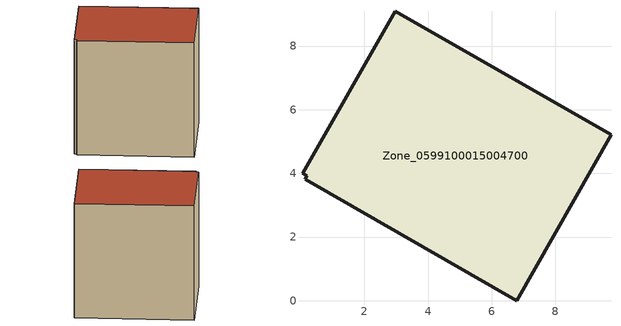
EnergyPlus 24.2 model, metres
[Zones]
Zone_0599100015004700
 floor ground (C_G): 2.96,9.09 9.75,5.22 6.78,0 0.14,3.82 0.2,3.92 0.06,4 z0.84
 wall outside (C_F): 6.78,0 9.75,5.22 2.96,9.09 0.06,4 0.2,3.92 0.14,3.82 6.78,0 z0.84:8.85
 roof outside (C_R): 9.75,5.22 2.96,9.09 0.06,4 0.2,3.92 0.14,3.82 6.78,0 z8.85
[BUILDING]
Pand.0599100015004700: North Axis=0; Terrain=City; Loads Convergence Tolerance Value=0.04; Temperature Convergence Tolerance Value=0.4; Solar Distribution=FullExterior; Maximum Number of Warmup Days=25; Minimum Number of Warmup Days=1
[Site:Location]
Rotterdam.The.Hague.AP_ZH_NLD Design_Conditions: Latitude=51.96; Longitude=4.45; Time Zone=1; Elevation=-4.5
[SITE:GROUNDTEMPERATURE:BUILDINGSURFACE]
18, 18, 18, 18, 18, 18, 18, 18, 18, 18, 18, 18
[MATERIAL] Thermal Absorptance=0.9; Solar Absorptance=0.7; Visible Absorptance=0.7
Name | Roughness | Thickness | Conductivity | Density | Specific Heat
G.TI.1946-1964 | MediumSmooth | 0.15 | 1 | 540 | 1210
F.TI.1946-1964 | Rough | 0.3 | 0.857143 | 1920 | 840
R.TI.1946-1964 | MediumRough | 0.2 | 0.277778 | 1500 | 1000
[CONSTRUCTION]
C_G: G.TI.1946-1964
C_F: F.TI.1946-1964
C_R: R.TI.1946-1964
[ZONE]
Zone_0599100015004700: Type=1; Multiplier=1; Ceiling Height=Autocalculate; Volume=Autocalculate; Floor Area=autocalculate; Part of Total Floor Area=Yes
[ZONEINFILTRATION:DESIGNFLOWRATE]
Infil_Zone_0599100015004700: Zone or ZoneList or Space or SpaceList=Zone_0599100015004700; Schedule=AlwaysOn; Design Flow Rate Calculation Method=Flow/Area; Flow Rate per Floor Area=0.003; Constant Term Coefficient=1; Temperature Term Coefficient=0; Velocity Term Coefficient=0; Velocity Squared Term Coefficient=0
[HVACTEMPLATE:ZONE:IDEALLOADSAIRSYSTEM]
Zone_0599100015004700: Maximum Heating Supply Air Temperature=50; Minimum Cooling Supply Air Temperature=13; Maximum Heating Supply Air Humidity Ratio=0.0156; Minimum Cooling Supply Air Humidity Ratio=0.0077; Heating Limit=NoLimit; Cooling Limit=NoLimit; Dehumidification Control Type=ConstantSensibleHeatRatio; Cooling Sensible Heat Ratio=0.7; Dehumidification Setpoint=60; Humidification Control Type=None; Humidification Setpoint=30; Outdoor Air Method=None; Outdoor Air Flow Rate per Person=0.00944; Outdoor Air Flow Rate per Zone Floor Area=0; Outdoor Air Flow Rate per Zone=0; Demand Controlled Ventilation Type=None; Outdoor Air Economizer Type=NoEconomizer; Heat Recovery Type=None; Sensible Heat Recovery Effectiveness=0.7; Latent Heat Recovery Effectiveness=0.65
[ZONECONTROL:THERMOSTAT]
ThermostatControl_Zone_0599100015004700: Zone or ZoneList=Zone_0599100015004700; Control Type Schedule=DualSetpointControlType; Control 1=Thermostat_Zone_0599100015004700; Temperature Difference Between Cutout And Setpoint=0
[THERMOSTATSETPOINT:DUALSETPOINT]
Thermostat_Zone_0599100015004700: Heating Setpoint Temperature Schedule=HeatingSetpoint_Zone_0599100015004700; Cooling Setpoint Temperature Schedule=CoolingSetpoint_Zone_0599100015004700
[SCHEDULE:COMPACT]
HeatingSetpoint_Zone_0599100015004700: Through: 12/31, For: AllDays, Until: 24:00, 21
CoolingSetpoint_Zone_0599100015004700: Through: 12/31, For: AllDays, Until: 24:00, 24
DualSetpointControlType: Through: 12/31, For: AllDays, Until: 24:00, 4
AlwaysOn: Through: 12/31, For: AllDays, Until: 24:00, 1
